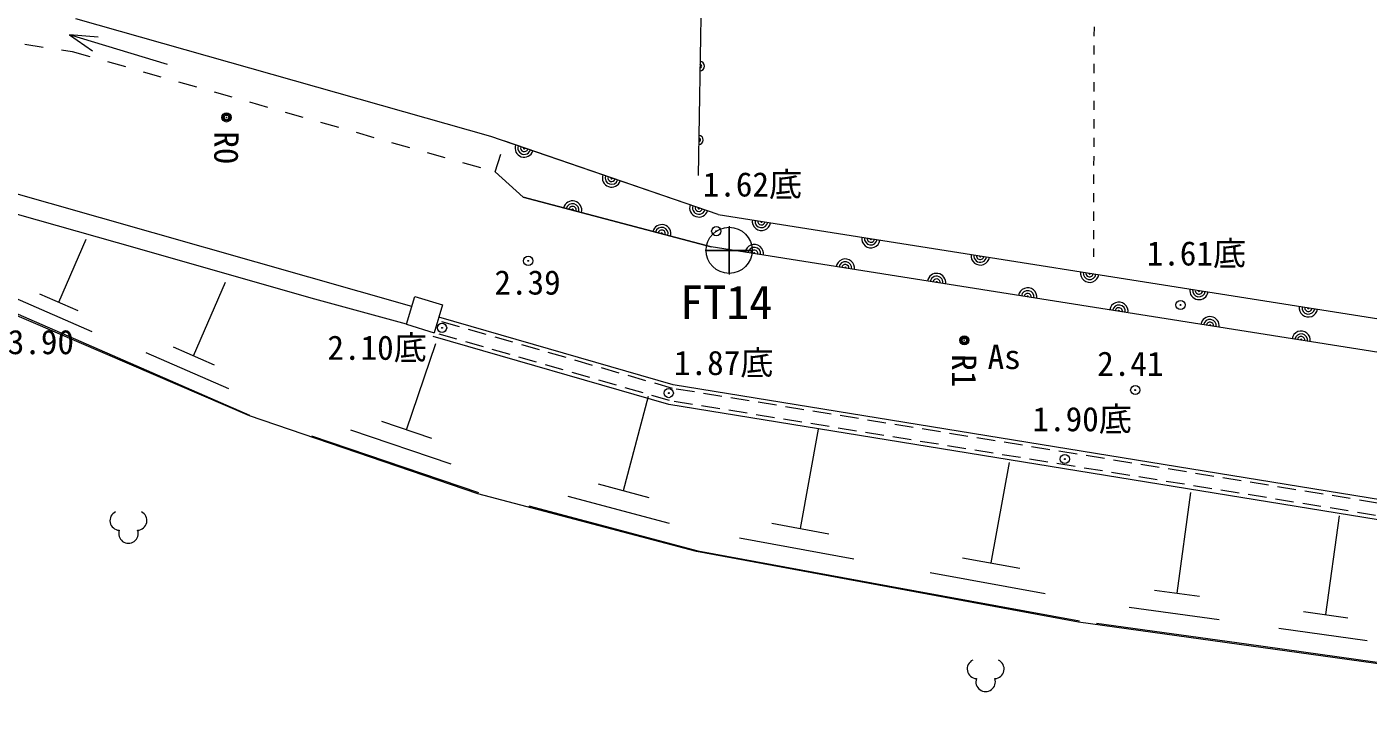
# Model space of a CAD drawing. Units: millimetres, scale not verified. Extents: x -75890393 to -75489893, y -146986278 to -146709278.
# Drawn here: x -75819675 to -75783337, y -146920803 to -146902002 of the extents above; entities that cross this region are included whole.
import ezdxf
from ezdxf.enums import TextEntityAlignment as Align

# ---------------------------------------------------------------- set-up
doc = ezdxf.new("R2010")
doc.units = ezdxf.units.MM
doc.header["$LTSCALE"] = 500
doc.header["$PDMODE"] = 32
doc.header["$PDSIZE"] = 250
for name, pattern in [('USER1', [1, 0.5, -0.5]), ('USER6', [2, 1, -1]), ('USER7', [1.5, 1, -0.5])]:
    doc.linetypes.add(name, pattern=pattern)
for name, color, linetype, lineweight in [('S-SUV', 171, 'Continuous', 13), ('S-SUV-BMK', 1, 'Continuous', 13), ('S-SUV-SRVR', 4, 'Continuous', 13)]:
    doc.layers.add(name, color=color, linetype=linetype, lineweight=lineweight)
doc.styles.add('ＭＳ ゴシック', font='')
doc.styles.get('ＭＳ ゴシック').set_extended_font_data('MS Gothic')

msp = doc.modelspace()

# ---------------------------------------------------------------- linework, layer by layer
at = {"layer": 'S-SUV'}
for p, q in [((-75801094.9, -146882107.1), (-75801488.9, -146906027.1)), ((-75807106.9, -146904969.6), (-75818348.4, -146901785.1)), ((-75815867.9, -146903022.1), (-75818519.4, -146902218.6)), ((-75817740.4, -146902282.6), (-75818519.4, -146902218.6)), ((-75818519.4, -146902218.6), (-75817899.4, -146902650.1)), ((-75800943.9, -146907082.1), (-75807106.9, -146904969.6)), ((-75800943.9, -146907082.1), (-75806723.4, -146905101.1)), ((-75809247.9, -146909575.1), (-75823837.9, -146905421.6)), ((-75806983.4, -146905928.6), (-75806227.4, -146906609.6)), ((-75806227.4, -146906609.6), (-75806983.4, -146905928.6)), ((-75816673.4, -146908008.1), (-75822150.9, -146906449.1)), ((-75806227.4, -146906609.6), (-75801137.4, -146907962.1)), ((-75801137.9, -146907962.6), (-75806227.4, -146906609.6)), ((-75800943.4, -146907081.6), (-75724521.4, -146919159.6)), ((-75800649.4, -146907402.6), (-75800649.4, -146908705.6)), ((-75811967.4, -146909346.1), (-75816673.4, -146908008.1)), ((-75799997.9, -146908054.1), (-75801301.4, -146908054.1)), ((-75724719.9, -146920039.1), (-75801137.4, -146907962.1)), ((-75809391.2, -146910056.3), (-75811967.4, -146909346.1))]:
    msp.add_line(p, q, dxfattribs=at)
at = {"layer": 'S-SUV', "linetype": 'USER1'}
msp.add_line((-75790710.9, -146882003.6), (-75790779.9, -146908233.6), dxfattribs=at)
at = {"layer": 'S-SUV', "linetype": 'USER6'}
for p, q in [((-75820713.4, -146902316.6), (-75818448.4, -146902670.1)), ((-75818448.4, -146902670.1), (-75806983.4, -146905928.6)), ((-75806982.9, -146905928.6), (-75806723.4, -146905101.1))]:
    msp.add_line(p, q, dxfattribs=at)
at = {"layer": 'S-SUV', "color": 7}
for p, q in [((-75818810.8, -146909455.1), (-75818071.3, -146907755.4)), ((-75819332.9, -146909227.9), (-75818288.6, -146909682.2)), ((-75815155.4, -146910906.8), (-75814289.3, -146908916.1)), ((-75820847.1, -146909377.6), (-75817365.9, -146910892.2)), ((-75820003, -146909340.6), (-75817914.3, -146910249.3)), ((-75809391.2, -146910056.3), (-75809161.5, -146909304.1)), ((-75809161.5, -146909304.1), (-75808411.6, -146909533.1)), ((-75808411.6, -146909533.1), (-75808641.4, -146910285.3)), ((-75809391.2, -146910056.3), (-75808641.4, -146910285.3)), ((-75815714.6, -146910663.5), (-75814596.2, -146911150.1)), ((-75809386.5, -146912910.5), (-75808595.7, -146910573.1)), ((-75817365.9, -146910892.2), (-75813637.9, -146912514.1)), ((-75816447.1, -146910818.4), (-75814210.2, -146911791.6)), ((-75803510.3, -146914560.5), (-75802830, -146912002.4)), ((-75810065.3, -146912680.8), (-75808707.7, -146913140.2)), ((-75811965.6, -146913079.9), (-75807440.1, -146914611)), ((-75810902.3, -146912918.6), (-75808187, -146913837.3)), ((-75798719.3, -146915587.4), (-75798227.3, -146912896.4)), ((-75793547.5, -146916519.8), (-75793049.7, -146913797)), ((-75804197.2, -146914377.8), (-75802823.4, -146914743.2)), ((-75788515.6, -146917337.6), (-75788136.5, -146914610.1)), ((-75806072.1, -146914974.8), (-75801492.8, -146916192.7)), ((-75805020.2, -146914706.8), (-75802272.6, -146915437.5)), ((-75784487.9, -146917918.3), (-75784116, -146915242.3)), ((-75799492.3, -146915446.1), (-75797946.3, -146915728.7)), ((-75800363.7, -146915842.9), (-75797271.7, -146916408.3)), ((-75801492.8, -146916192.7), (-75796339.4, -146917134.9)), ((-75794325.3, -146916377.6), (-75792769.7, -146916662)), ((-75795202.7, -146916780), (-75792091.4, -146917348.8)), ((-75796339.4, -146917134.9), (-75791153.8, -146918083)), ((-75789125.3, -146917252.8), (-75787905.8, -146917422.3)), ((-75789810.9, -146917713.6), (-75787371.9, -146918052.5)), ((-75785087.3, -146917835), (-75783888.5, -146918001.6)), ((-75790699.7, -146918146.1), (-75786634.6, -146918711)), ((-75785761.1, -146918286.9), (-75783363.4, -146918620.1)), ((-75786634.6, -146918711), (-75782638.6, -146919266.3))]:
    msp.add_line(p, q, dxfattribs=at)
for points in [[(-75714807.4, -146931727.1), (-75715278.5, -146931603.3), (-75719346.6, -146930845.4), (-75721931.8, -146929518), (-75726408.5, -146928164.4), (-75739714.6, -146925974.8), (-75754354.7, -146923618.3), (-75763569, -146921957.5), (-75791184.4, -146918125.8), (-75801537.1, -146916212.7), (-75807460.9, -146914643.9), (-75813643.1, -146912531.2), (-75820868, -146909431.7), (-75824117.8, -146916794), (-75826823, -146923957.8), (-75830428.4, -146933149.9), (-75834989.9, -146944877)], [(-75579126.8, -146947693.5), (-75601731.6, -146946230.4), (-75667007.9, -146936957.2), (-75716752.9, -146927514.4), (-75725052.5, -146924233), (-75755672.8, -146919247), (-75802163.4, -146911693.9), (-75808512.2, -146909862.5)], [(-75755742.5, -146919791.2), (-75802283.8, -146912229.8), (-75808670.8, -146910387.5)]]:
    msp.add_lwpolyline(points, dxfattribs=at)
at = {"layer": 'S-SUV', "color": 7, "linetype": 'USER7'}
for points in [[(-75576055.6, -146947992.5), (-75601741.9, -146946329.9), (-75667024.3, -146937055.8), (-75716780.9, -146927610.9), (-75725079.2, -146924329.9), (-75755688.8, -146919345.7), (-75802185.4, -146911791.6), (-75808541.5, -146909958.2)], [(-75579155.2, -146948132.6), (-75601776.8, -146946668.4), (-75667079.9, -146937391.4), (-75716875.9, -146927938.9), (-75725170.1, -146924659.6), (-75755743.4, -146919681.3), (-75802260, -146912123.9), (-75808640.8, -146910283.4)]]:
    msp.add_lwpolyline(points, dxfattribs=at)
at = {"layer": 'S-SUV'}
for centre, radius, start, end in [((-75801440.4, -146903065.6), 125, 269.08335, 89.08335), ((-75801440.4, -146903065.6), 50, 268.85424, 88.85424), ((-75806198.9, -146905281.1), 250, 161.09394, 341.09394), ((-75806199, -146905281.3), 174.5, 161.07266, 341.07369), ((-75806198.9, -146905281.1), 100, 161.0218, 341.02044), ((-75801473.4, -146905065.6), 125, 269.08423, 89.08246), ((-75801473.4, -146905065.6), 50, 269.42705, 88.85424), ((-75806198.9, -146905281.1), 25, 161.19842, 341.20181), ((-75803834, -146906091.8), 250, 161.03977, 341.03977), ((-75803834, -146906091.8), 174.5, 161.07318, 341.07318), ((-75803833.9, -146906091.6), 100, 161.29265, 341.02112), ((-75803833.9, -146906091.6), 25, 161.20012, 340.11483), ((-75804890.9, -146906965), 250, 345.17248, 165.17128), ((-75804890.9, -146906965), 174.5, 345.1107, 165.1107), ((-75804890.9, -146906965), 100, 345.23449, 165.23449), ((-75804890.9, -146906965), 25, 344.99366, 164.99366), ((-75801468.9, -146906902.6), 250, 161.09437, 341.09351), ((-75801468.8, -146906902.4), 174.5, 161.07308, 341.07328), ((-75801468.9, -146906902.6), 100, 161.02112, 341.02112), ((-75801468.9, -146906902.6), 25, 160.11483, 341.20012), ((-75802474.5, -146907607.4), 250, 345.11649, 165.11649), ((-75802474.4, -146907607.2), 174.5, 345.1107, 165.1107), ((-75799772.4, -146907266.6), 250, 171.02713, 351.02762), ((-75799772.4, -146907266.6), 173.5, 170.95551, 350.95446), ((-75799772.4, -146907266.6), 100, 171.08016, 351.07877), ((-75799772.4, -146907266.6), 25, 170.81777, 350.81935), ((-75802474.4, -146907607.1), 100, 344.92087, 165.27097), ((-75802474.4, -146907607.2), 25, 344.99366, 164.99366), ((-75796809.4, -146907735.1), 250, 171.02737, 351.02737), ((-75796809.4, -146907734.9), 173.5, 171.04918, 351.04812), ((-75796809.4, -146907735.1), 100, 170.77365, 351.10169), ((-75796809.4, -146907735.1), 25, 170.72739, 352.03039), ((-75799968.9, -146908146.6), 250, 351.02705, 171.02769), ((-75799968.9, -146908146.8), 173.5, 351.04865, 171.04865), ((-75799968.9, -146908146.8), 100, 350.93877, 170.93793), ((-75799968.9, -146908146.6), 25, 350.7274, 171.8699), ((-75797499.4, -146908537.1), 250, 351.02699, 171.02775), ((-75797499.4, -146908537.1), 173.5, 350.95499, 170.95499), ((-75797499.4, -146908537.1), 100, 351.07947, 171.07947), ((-75797499.4, -146908537.1), 25, 350.81856, 170.81856), ((-75793845.9, -146908203.1), 250, 171.01821, 351.01863), ((-75793846, -146908203.4), 173.5, 171.03547, 351.03609), ((-75793845.9, -146908203.1), 100, 171.07947, 351.07947), ((-75793845.9, -146908203.1), 25, 170.81856, 350.81856), ((-75795030.4, -146908927.1), 250, 351.01883, 171.01802), ((-75795030.4, -146908927.3), 173.5, 351.03569, 171.03631), ((-75795030.4, -146908927.3), 100, 350.93835, 170.93835), ((-75790882.9, -146908671.6), 250, 171.02709, 351.02766), ((-75790882.9, -146908671.4), 173.5, 171.04865, 351.04865), ((-75790882.9, -146908671.6), 100, 171.10169, 351.10169), ((-75790882.9, -146908671.6), 25, 170.7274, 350.7274), ((-75795030.4, -146908927.1), 25, 350.90973, 171.86989), ((-75792560.9, -146909317.6), 250, 351.02712, 171.02762), ((-75792560.9, -146909317.6), 173.5, 350.9685, 170.96722), ((-75792560.9, -146909317.6), 100, 351.08004, 171.07889), ((-75787919.9, -146909139.8), 250, 170.96239, 350.96133), ((-75787919.9, -146909139.8), 173.5, 171.036, 351.036), ((-75787919.9, -146909139.8), 100, 170.93835, 350.93835), ((-75787919.9, -146909139.6), 25, 171.8699, 350.90972), ((-75792560.9, -146909317.6), 25, 350.81856, 170.81856), ((-75790091.4, -146909707.6), 250, 351.02736, 171.02739), ((-75790091.4, -146909707.8), 173.5, 351.04865, 171.04865), ((-75790091.4, -146909707.6), 100, 350.77366, 171.10169), ((-75784956.4, -146909608.1), 250, 171.02737, 351.02737), ((-75784956.4, -146909608.1), 173.5, 170.96786, 350.96786), ((-75784956.4, -146909608.1), 100, 171.07947, 351.07947), ((-75784956.4, -146909608.1), 25, 170.7274, 350.7274), ((-75790091.4, -146909707.6), 25, 350.7274, 172.03039), ((-75787621.9, -146910098.1), 250, 351.01869, 171.01815), ((-75787621.9, -146910098.1), 173.5, 350.9553, 170.95467), ((-75787621.9, -146910098.1), 100, 351.07947, 171.07947), ((-75787621.9, -146910098.1), 25, 350.81856, 170.81856), ((-75785152.9, -146910488.1), 250, 351.02702, 171.02772), ((-75785152.9, -146910488.3), 173.5, 351.036, 171.036), ((-75785152.9, -146910488.3), 100, 350.93905, 170.93766), ((-75785152.9, -146910488.1), 25, 350.90973, 171.8699)]:
    msp.add_arc(centre, radius, start, end, dxfattribs=at)
at = {"layer": 'S-SUV', "color": 7}
for centre, radius, start, end in [((-75817159.7, -146915372.7), 262.8, 115.34618, 267.27369), ((-75816684.7, -146915372.7), 262.8, 272.72631, 64.65382), ((-75816922.2, -146915720.7), 264.2, 161.11931, 18.88069), ((-75793937.5, -146919388.5), 262.8, 115.34618, 267.27369), ((-75793462.5, -146919388.5), 262.8, 272.72631, 64.65382), ((-75793700, -146919736.5), 264.2, 161.11931, 18.88069)]:
    msp.add_arc(centre, radius, start, end, dxfattribs=at)
at = {"layer": 'S-SUV-BMK'}
for centre, radius in [((-75814265.9, -146904454), 125), ((-75814265.9, -146904454), 93.8), ((-75814265.9, -146904454), 62.5), ((-75794277, -146910490.7), 125), ((-75794277, -146910490.7), 93.8), ((-75794277, -146910490.7), 62.5)]:
    msp.add_circle(centre, radius, dxfattribs=at)
for p in [(-75814265.9, -146904454), (-75794277, -146910490.7)]:
    msp.add_point(p, dxfattribs=at)
at = {"layer": 'S-SUV-SRVR', "color": 6}
for p, q in [((-75800648.9, -146908678.9), (-75800648.9, -146907428.9)), ((-75801273.9, -146908053.9), (-75800023.9, -146908053.9))]:
    msp.add_line(p, q, dxfattribs=at)
msp.add_circle((-75800648.9, -146908053.9), 625, dxfattribs=at)
at = {"layer": 'S-SUV-SRVR'}
for centre, radius in [((-75800997, -146907535.6), 12.5), ((-75800997, -146907535.6), 12.5), ((-75800997, -146907535.6), 9.38), ((-75800997, -146907535.6), 6.25), ((-75806091.4, -146908339.1), 12.5), ((-75806091.4, -146908339.1), 12.5), ((-75806091.4, -146908339.1), 9.38), ((-75806091.4, -146908339.1), 6.25), ((-75788419.1, -146909533.9), 12.5), ((-75788419.1, -146909533.9), 12.5), ((-75788419.1, -146909533.9), 9.38), ((-75788419.1, -146909533.9), 6.25), ((-75808425.7, -146910152.6), 12.5), ((-75808425.7, -146910152.6), 12.5), ((-75808425.7, -146910152.6), 9.38), ((-75808425.7, -146910152.6), 6.25), ((-75802285, -146911918.8), 12.5), ((-75802285, -146911918.8), 12.5), ((-75802285, -146911918.8), 9.38), ((-75802285, -146911918.8), 6.25), ((-75789646.1, -146911836.8), 12.5), ((-75789646.1, -146911836.8), 12.5), ((-75789646.1, -146911836.8), 9.38), ((-75789646.1, -146911836.8), 6.25), ((-75791554.3, -146913704.4), 12.5), ((-75791554.3, -146913704.4), 12.5), ((-75791554.3, -146913704.4), 9.38), ((-75791554.3, -146913704.4), 6.25)]:
    msp.add_circle(centre, radius, dxfattribs=at)
for p in [(-75800997, -146907535.6), (-75806091.4, -146908339.1), (-75788419.1, -146909533.9), (-75808425.7, -146910152.6), (-75802285, -146911918.8), (-75789646.1, -146911836.8), (-75791554.3, -146913704.4)]:
    msp.add_point(p, dxfattribs=at)

# ---------------------------------------------------------------- texts
at = {"layer": 'S-SUV', "style": 'ＭＳ ゴシック'}
msp.add_text('As', height=659.8, dxfattribs=at).set_placement((-75793646.9, -146911465.6), align=Align.BOTTOM_LEFT)
at = {"layer": 'S-SUV-BMK', "style": 'ＭＳ ゴシック'}
for s, p in [('R0', (-75814266.6, -146904829)), ('R1', (-75794277.7, -146910865.7))]:
    msp.add_text(s, height=659.8, rotation=269.895, dxfattribs=at).set_placement(p, align=Align.MIDDLE_LEFT)
at = {"layer": 'S-SUV-SRVR', "style": 'ＭＳ ゴシック'}
msp.add_text('1.62底', height=659.8, dxfattribs=at).set_placement((-75801364.2, -146905937.1), align=Align.TOP_LEFT)
msp.add_text('1.61底', height=659.8, dxfattribs=at).set_placement((-75787989.3, -146908662.9), align=Align.BOTTOM_CENTER)
for s, p in [('2.39', (-75806110, -146908593.3)), ('2.10底', (-75810184.1, -146910358.8))]:
    msp.add_text(s, height=659.8, dxfattribs=at).set_placement(p, align=Align.TOP_CENTER)
at = {"layer": 'S-SUV-SRVR', "color": 6, "style": 'ＭＳ ゴシック'}
msp.add_text('FT14', height=916.4, dxfattribs=at).set_placement((-75799481.3, -146909458.1), align=Align.MIDDLE_RIGHT)
at = {"layer": 'S-SUV-SRVR', "style": 'ＭＳ ゴシック'}
for s, p in [('3.90', (-75820192.2, -146911064)), ('1.87底', (-75802142.8, -146911628.8))]:
    msp.add_text(s, height=659.8, dxfattribs=at).set_placement(p, align=Align.BOTTOM_LEFT)
for s, p in [('2.41', (-75788881.7, -146911650.5)), ('1.90底', (-75789735.3, -146913150.8))]:
    msp.add_text(s, height=659.8, dxfattribs=at).set_placement(p, align=Align.BOTTOM_RIGHT)

doc.saveas('drawing.dxf')
